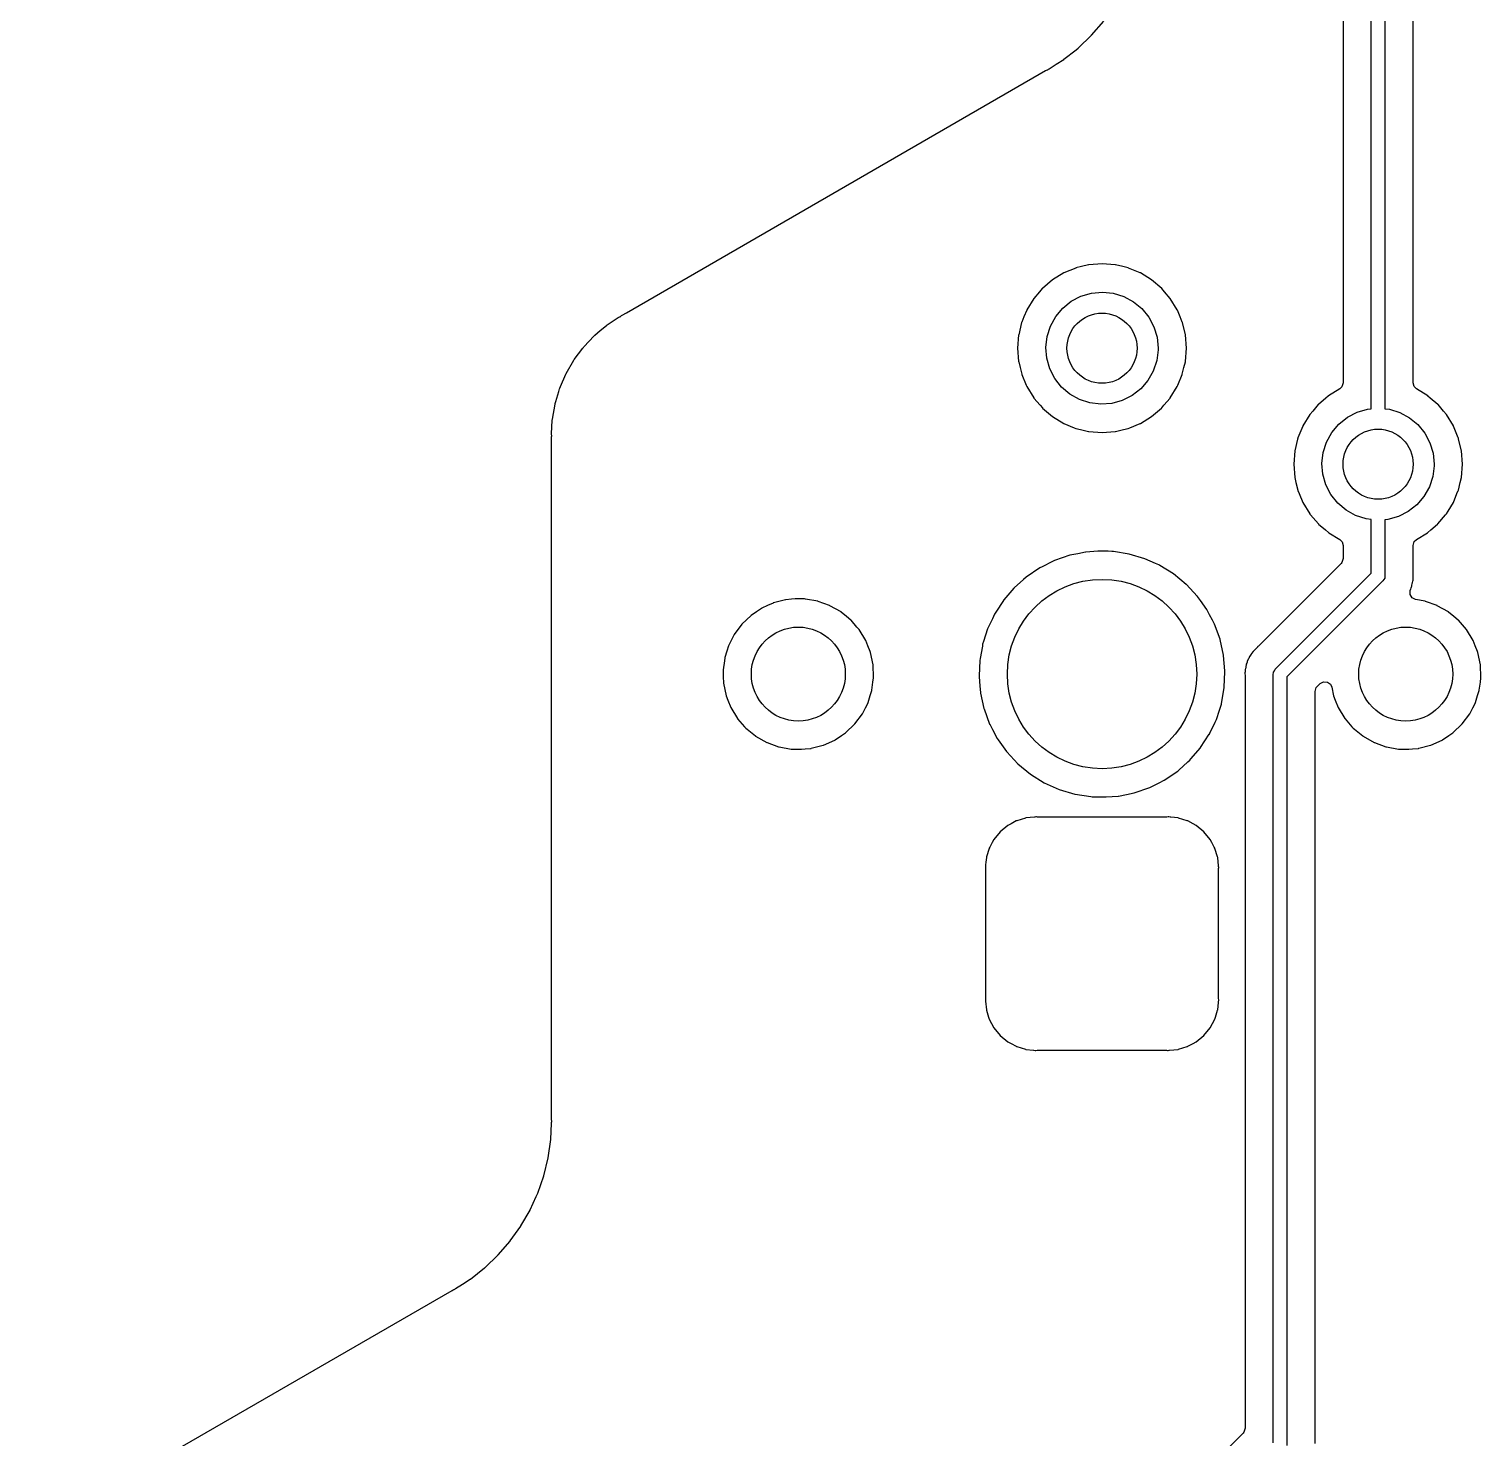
# Model space of a CAD drawing. Extents: x 189 to 319, y -167 to -61.
# Drawn here: x 190.07 to 216.36, y -140.83 to -115.32 of the extents above; entities that cross this region are included whole.
import ezdxf

# ---------------------------------------------------------------- set-up
doc = ezdxf.new("R2010")
doc.units = 0
doc.layers.add('BLACK', color=7, linetype='CONTINUOUS')

msp = doc.modelspace()

# ---------------------------------------------------------------- linework, layer by layer
at = {"layer": 'BLACK', "linetype": 'CONTINUOUS'}
for p, q in [((213.867, -113.831), (213.867, -121.73)), ((214.375, -122.196), (214.375, -113.795)), ((214.625, -113.847), (214.625, -122.196)), ((215.133, -121.73), (215.133, -114.11)), ((209.07, -115.665), (209.312, -115.434)), ((209.312, -115.434), (209.531, -115.181)), ((208.81, -115.869), (209.032, -115.695)), ((209.032, -115.695), (209.07, -115.665)), ((208.542, -116.042), (208.669, -115.96)), ((208.669, -115.96), (208.807, -115.871)), ((208.807, -115.871), (208.81, -115.869)), ((208.81, -115.869), (208.81, -115.869)), ((200.889, -120.457), (208.478, -116.075)), ((208.478, -116.075), (208.497, -116.066)), ((208.497, -116.066), (208.511, -116.061)), ((208.511, -116.061), (208.516, -116.059)), ((208.511, -116.061), (208.511, -116.061)), ((208.516, -116.059), (208.527, -116.053)), ((208.527, -116.053), (208.532, -116.049)), ((208.532, -116.049), (208.542, -116.042)), ((209.027, -119.646), (209.023, -119.648)), ((209.126, -119.622), (209.027, -119.646)), ((209.256, -119.591), (209.126, -119.622)), ((209.261, -119.59), (209.256, -119.591)), ((209.256, -119.591), (209.256, -119.591)), ((209.5, -119.571), (209.261, -119.59)), ((209.739, -119.59), (209.5, -119.571)), ((209.744, -119.591), (209.739, -119.59)), ((209.874, -119.622), (209.744, -119.591)), ((209.744, -119.591), (209.744, -119.591)), ((209.973, -119.646), (209.874, -119.622)), ((209.977, -119.648), (209.973, -119.646)), ((208.601, -119.863), (208.419, -120.019)), ((208.806, -119.737), (208.601, -119.863)), ((208.81, -119.736), (208.806, -119.737)), ((209.023, -119.648), (208.81, -119.736)), ((208.81, -119.736), (208.81, -119.736)), ((209.023, -119.648), (209.023, -119.648)), ((210.19, -119.736), (209.977, -119.648)), ((209.977, -119.648), (209.977, -119.648)), ((210.194, -119.737), (210.19, -119.736)), ((210.19, -119.736), (210.19, -119.736)), ((210.399, -119.863), (210.194, -119.737)), ((210.581, -120.019), (210.399, -119.863)), ((208.366, -120.08), (208.263, -120.201)), ((208.415, -120.022), (208.366, -120.08)), ((208.419, -120.019), (208.415, -120.022)), ((208.944, -120.25), (209.119, -120.158)), ((209.119, -120.158), (209.31, -120.102)), ((209.31, -120.102), (209.507, -120.084)), ((209.507, -120.084), (209.704, -120.105)), ((209.704, -120.105), (209.894, -120.163)), ((209.894, -120.163), (210.068, -120.258)), ((210.585, -120.022), (210.581, -120.019)), ((210.634, -120.08), (210.585, -120.022)), ((210.737, -120.201), (210.634, -120.08)), ((208.136, -120.41), (208.085, -120.531)), ((208.137, -120.406), (208.136, -120.41)), ((208.136, -120.41), (208.136, -120.41)), ((208.263, -120.201), (208.137, -120.406)), ((208.662, -120.526), (208.789, -120.374)), ((208.789, -120.374), (208.944, -120.25)), ((210.068, -120.258), (210.221, -120.384)), ((210.221, -120.384), (210.346, -120.538)), ((210.863, -120.406), (210.737, -120.201)), ((210.864, -120.41), (210.863, -120.406)), ((210.915, -120.531), (210.864, -120.41)), ((210.864, -120.41), (210.864, -120.41)), ((200.413, -120.782), (200.526, -120.687)), ((200.526, -120.687), (200.538, -120.678)), ((200.538, -120.678), (200.739, -120.546)), ((200.739, -120.546), (200.762, -120.534)), ((200.762, -120.534), (200.771, -120.531)), ((200.771, -120.531), (200.778, -120.525)), ((200.778, -120.525), (200.796, -120.511)), ((200.778, -120.525), (200.778, -120.525)), ((200.796, -120.511), (200.81, -120.502)), ((200.81, -120.502), (200.889, -120.457)), ((208.044, -120.632), (207.991, -120.856)), ((208.046, -120.627), (208.044, -120.632)), ((208.085, -120.531), (208.046, -120.627)), ((208.566, -120.7), (208.662, -120.526)), ((210.346, -120.538), (210.439, -120.713)), ((210.954, -120.627), (210.915, -120.531)), ((210.956, -120.632), (210.954, -120.627)), ((211.009, -120.856), (210.956, -120.632)), ((200.116, -121.074), (200.305, -120.874)), ((200.305, -120.874), (200.315, -120.864)), ((200.315, -120.864), (200.413, -120.782)), ((207.99, -120.861), (207.971, -121.1)), ((207.991, -120.856), (207.99, -120.861)), ((207.991, -120.856), (207.991, -120.856)), ((208.484, -121.086), (208.506, -120.889)), ((208.506, -120.889), (208.566, -120.7)), ((210.439, -120.713), (210.497, -120.903)), ((210.497, -120.903), (210.516, -121.1)), ((211.01, -120.861), (211.009, -120.856)), ((211.009, -120.856), (211.009, -120.856)), ((211.029, -121.1), (211.01, -120.861)), ((199.942, -121.306), (200.096, -121.1)), ((200.096, -121.1), (200.107, -121.085)), ((200.107, -121.085), (200.116, -121.074)), ((207.971, -121.1), (207.99, -121.339)), ((208.501, -121.283), (208.484, -121.086)), ((210.516, -121.128), (210.491, -121.325)), ((210.516, -121.1), (210.516, -121.128)), ((211.01, -121.339), (211.029, -121.1)), ((199.797, -121.557), (199.934, -121.318)), ((199.934, -121.318), (199.942, -121.306)), ((207.99, -121.339), (207.991, -121.344)), ((207.991, -121.344), (207.991, -121.344)), ((207.991, -121.344), (208.016, -121.451)), ((208.016, -121.451), (208.046, -121.573)), ((208.555, -121.474), (208.501, -121.283)), ((208.646, -121.65), (208.555, -121.474)), ((210.491, -121.325), (210.428, -121.513)), ((210.954, -121.573), (210.984, -121.451)), ((210.984, -121.451), (211.009, -121.344)), ((211.009, -121.344), (211.01, -121.339)), ((211.009, -121.344), (211.009, -121.344)), ((199.695, -121.791), (199.79, -121.57)), ((199.79, -121.57), (199.797, -121.557)), ((208.046, -121.573), (208.048, -121.577)), ((208.048, -121.577), (208.048, -121.577)), ((208.048, -121.577), (208.128, -121.771)), ((208.769, -121.806), (208.646, -121.65)), ((210.33, -121.686), (210.201, -121.836)), ((210.428, -121.513), (210.33, -121.686)), ((210.872, -121.771), (210.952, -121.577)), ((210.952, -121.577), (210.954, -121.573)), ((210.952, -121.577), (210.952, -121.577)), ((213.867, -121.73), (213.846, -121.798)), ((215.151, -121.793), (215.133, -121.73)), ((199.608, -122.065), (199.661, -121.887)), ((199.661, -121.887), (199.676, -121.836)), ((199.676, -121.836), (199.681, -121.822)), ((199.681, -121.822), (199.695, -121.791)), ((208.128, -121.771), (208.137, -121.794)), ((208.137, -121.794), (208.263, -121.999)), ((208.263, -121.999), (208.266, -122.003)), ((208.266, -122.003), (208.266, -122.003)), ((208.266, -122.003), (208.379, -122.134)), ((208.92, -121.934), (208.769, -121.806)), ((209.093, -122.031), (208.92, -121.934)), ((210.044, -121.958), (209.867, -122.047)), ((210.201, -121.836), (210.044, -121.958)), ((210.621, -122.134), (210.734, -122.003)), ((210.734, -122.003), (210.737, -121.999)), ((210.734, -122.003), (210.734, -122.003)), ((210.737, -121.999), (210.863, -121.794)), ((210.863, -121.794), (210.872, -121.771)), ((213.555, -122.003), (213.419, -122.119)), ((213.597, -121.966), (213.555, -122.003)), ((213.601, -121.963), (213.597, -121.966)), ((213.597, -121.966), (213.597, -121.966)), ((213.806, -121.837), (213.601, -121.963)), ((213.846, -121.798), (213.805, -121.836)), ((213.805, -121.836), (213.806, -121.837)), ((215.195, -121.836), (215.151, -121.793)), ((215.194, -121.837), (215.195, -121.836)), ((215.399, -121.963), (215.194, -121.837)), ((215.403, -121.966), (215.399, -121.963)), ((215.445, -122.003), (215.403, -121.966)), ((215.403, -121.966), (215.403, -121.966)), ((215.581, -122.119), (215.445, -122.003)), ((199.546, -122.385), (199.594, -122.114)), ((199.594, -122.114), (199.597, -122.1)), ((199.597, -122.1), (199.608, -122.065)), ((208.379, -122.134), (208.419, -122.181)), ((208.419, -122.181), (208.422, -122.185)), ((208.422, -122.185), (208.566, -122.307)), ((209.282, -122.092), (209.093, -122.031)), ((209.479, -122.116), (209.282, -122.092)), ((209.676, -122.101), (209.479, -122.116)), ((209.867, -122.047), (209.676, -122.101)), ((210.434, -122.307), (210.578, -122.185)), ((210.578, -122.185), (210.581, -122.181)), ((210.581, -122.181), (210.621, -122.134)), ((213.315, -122.24), (213.263, -122.301)), ((213.415, -122.122), (213.315, -122.24)), ((213.419, -122.119), (213.415, -122.122)), ((213.944, -122.35), (214.119, -122.258)), ((214.119, -122.258), (214.31, -122.202)), ((214.31, -122.202), (214.375, -122.196)), ((214.625, -122.196), (214.704, -122.205)), ((214.704, -122.205), (214.894, -122.263)), ((214.894, -122.263), (215.068, -122.358)), ((215.585, -122.122), (215.581, -122.119)), ((215.685, -122.24), (215.585, -122.122)), ((215.737, -122.301), (215.685, -122.24)), ((199.53, -122.643), (199.544, -122.407)), ((199.544, -122.399), (199.546, -122.385)), ((199.544, -122.407), (199.544, -122.399)), ((208.566, -122.307), (208.601, -122.337)), ((208.601, -122.337), (208.806, -122.463)), ((208.806, -122.463), (208.81, -122.464)), ((208.81, -122.464), (208.81, -122.464)), ((208.81, -122.464), (208.995, -122.541)), ((210.005, -122.541), (210.19, -122.464)), ((210.19, -122.464), (210.194, -122.463)), ((210.19, -122.464), (210.19, -122.464)), ((210.194, -122.463), (210.399, -122.337)), ((210.399, -122.337), (210.434, -122.307)), ((213.136, -122.51), (213.048, -122.723)), ((213.137, -122.506), (213.136, -122.51)), ((213.136, -122.51), (213.136, -122.51)), ((213.263, -122.301), (213.137, -122.506)), ((213.662, -122.626), (213.789, -122.474)), ((213.789, -122.474), (213.944, -122.35)), ((215.068, -122.358), (215.221, -122.484)), ((215.221, -122.484), (215.346, -122.638)), ((215.863, -122.506), (215.737, -122.301)), ((215.864, -122.51), (215.863, -122.506)), ((215.952, -122.723), (215.864, -122.51)), ((215.864, -122.51), (215.864, -122.51)), ((199.528, -122.734), (199.53, -122.714)), ((199.528, -135.049), (199.528, -122.734)), ((199.531, -122.668), (199.53, -122.643)), ((199.53, -122.714), (199.532, -122.699)), ((199.533, -122.681), (199.531, -122.668)), ((199.532, -122.699), (199.533, -122.694)), ((199.533, -122.694), (199.533, -122.681)), ((208.995, -122.541), (209.027, -122.554)), ((209.027, -122.554), (209.109, -122.574)), ((209.109, -122.574), (209.256, -122.609)), ((209.256, -122.609), (209.256, -122.609)), ((209.256, -122.609), (209.261, -122.61)), ((209.261, -122.61), (209.5, -122.629)), ((209.5, -122.629), (209.739, -122.61)), ((209.739, -122.61), (209.744, -122.609)), ((209.744, -122.609), (209.891, -122.574)), ((209.744, -122.609), (209.744, -122.609)), ((209.891, -122.574), (209.973, -122.554)), ((209.973, -122.554), (210.005, -122.541)), ((213.041, -122.745), (212.991, -122.956)), ((213.046, -122.727), (213.041, -122.745)), ((213.048, -122.723), (213.046, -122.727)), ((213.506, -122.989), (213.566, -122.8)), ((213.566, -122.8), (213.662, -122.626)), ((215.346, -122.638), (215.439, -122.813)), ((215.954, -122.727), (215.952, -122.723)), ((215.959, -122.745), (215.954, -122.727)), ((216.009, -122.956), (215.959, -122.745)), ((212.99, -122.961), (212.971, -123.2)), ((212.991, -122.956), (212.99, -122.961)), ((212.991, -122.956), (212.991, -122.956)), ((213.484, -123.186), (213.506, -122.989)), ((215.439, -122.813), (215.497, -123.003)), ((215.497, -123.003), (215.516, -123.2)), ((216.01, -122.961), (216.009, -122.956)), ((216.009, -122.956), (216.009, -122.956)), ((216.029, -123.2), (216.01, -122.961)), ((212.971, -123.2), (212.99, -123.439)), ((213.501, -123.383), (213.484, -123.186)), ((215.516, -123.228), (215.491, -123.425)), ((215.516, -123.2), (215.516, -123.228)), ((216.01, -123.439), (216.029, -123.2)), ((212.99, -123.439), (212.991, -123.444)), ((212.991, -123.444), (212.991, -123.444)), ((212.991, -123.444), (213.012, -123.533)), ((213.012, -123.533), (213.046, -123.673)), ((213.555, -123.574), (213.501, -123.383)), ((213.646, -123.75), (213.555, -123.574)), ((215.491, -123.425), (215.428, -123.613)), ((215.954, -123.673), (215.988, -123.533)), ((215.988, -123.533), (216.009, -123.444)), ((216.009, -123.444), (216.01, -123.439)), ((216.009, -123.444), (216.009, -123.444)), ((213.046, -123.673), (213.048, -123.677)), ((213.048, -123.677), (213.048, -123.677)), ((213.048, -123.677), (213.071, -123.733)), ((213.071, -123.733), (213.137, -123.894)), ((213.769, -123.906), (213.646, -123.75)), ((215.33, -123.786), (215.201, -123.936)), ((215.428, -123.613), (215.33, -123.786)), ((215.863, -123.894), (215.929, -123.733)), ((215.929, -123.733), (215.952, -123.677)), ((215.952, -123.677), (215.954, -123.673)), ((215.952, -123.677), (215.952, -123.677)), ((213.137, -123.894), (213.263, -124.099)), ((213.263, -124.099), (213.266, -124.103)), ((213.266, -124.103), (213.266, -124.103)), ((213.266, -124.103), (213.277, -124.115)), ((213.277, -124.115), (213.419, -124.281)), ((213.92, -124.034), (213.769, -123.906)), ((214.093, -124.131), (213.92, -124.034)), ((215.044, -124.058), (214.867, -124.147)), ((215.201, -123.936), (215.044, -124.058)), ((215.581, -124.281), (215.723, -124.115)), ((215.723, -124.115), (215.734, -124.103)), ((215.734, -124.103), (215.737, -124.099)), ((215.734, -124.103), (215.734, -124.103)), ((215.737, -124.099), (215.767, -124.05)), ((215.767, -124.05), (215.863, -123.894)), ((213.419, -124.281), (213.422, -124.285)), ((213.422, -124.285), (213.546, -124.39)), ((214.282, -124.192), (214.093, -124.131)), ((214.375, -124.203), (214.282, -124.192)), ((214.375, -125.173), (214.375, -124.203)), ((214.676, -124.201), (214.625, -124.205)), ((214.625, -124.205), (214.625, -125.225)), ((214.867, -124.147), (214.676, -124.201)), ((215.454, -124.39), (215.578, -124.285)), ((215.578, -124.285), (215.581, -124.281)), ((213.546, -124.39), (213.601, -124.437)), ((213.601, -124.437), (213.605, -124.44)), ((213.605, -124.44), (213.806, -124.563)), ((213.806, -124.563), (213.805, -124.564)), ((213.805, -124.564), (213.849, -124.607)), ((213.849, -124.607), (213.867, -124.67)), ((215.133, -124.67), (215.154, -124.602)), ((215.154, -124.602), (215.195, -124.564)), ((215.194, -124.563), (215.395, -124.44)), ((215.195, -124.564), (215.194, -124.563)), ((215.395, -124.44), (215.399, -124.437)), ((215.399, -124.437), (215.454, -124.39)), ((208.916, -124.85), (208.637, -124.946)), ((209.059, -124.821), (208.916, -124.85)), ((209.201, -124.792), (209.059, -124.821)), ((209.205, -124.792), (209.201, -124.792)), ((209.201, -124.792), (209.201, -124.792)), ((209.425, -124.777), (209.205, -124.792)), ((209.61, -124.777), (209.425, -124.777)), ((209.611, -124.777), (209.61, -124.777)), ((209.677, -124.78), (209.611, -124.777)), ((209.611, -124.777), (209.611, -124.777)), ((209.702, -124.781), (209.677, -124.78)), ((209.705, -124.782), (209.702, -124.781)), ((209.989, -124.827), (209.705, -124.782)), ((209.705, -124.782), (209.705, -124.782)), ((209.994, -124.827), (209.989, -124.827)), ((209.989, -124.827), (209.989, -124.827)), ((210.277, -124.912), (209.994, -124.827)), ((213.867, -124.67), (213.867, -124.91)), ((215.133, -125.189), (215.133, -124.67)), ((208.373, -125.078), (208.128, -125.244)), ((208.415, -125.057), (208.373, -125.078)), ((208.604, -124.963), (208.415, -125.057)), ((208.637, -124.946), (208.604, -124.963)), ((210.469, -124.998), (210.277, -124.912)), ((210.527, -125.024), (210.469, -124.998)), ((210.546, -125.033), (210.527, -125.024)), ((210.797, -125.188), (210.546, -125.033)), ((213.83, -125), (213.069, -125.76)), ((213.846, -124.979), (213.83, -125)), ((213.867, -124.91), (213.846, -124.979)), ((208.078, -125.29), (207.908, -125.441)), ((208.125, -125.247), (208.078, -125.29)), ((208.128, -125.244), (208.125, -125.247)), ((208.125, -125.247), (208.125, -125.247)), ((211.025, -125.376), (210.797, -125.188)), ((211.028, -125.379), (211.025, -125.376)), ((211.224, -125.589), (211.028, -125.379)), ((212.637, -126.912), (214.375, -125.173)), ((214.588, -125.313), (212.85, -127.052)), ((214.603, -125.286), (214.588, -125.313)), ((214.62, -125.261), (214.603, -125.286)), ((214.621, -125.254), (214.62, -125.261)), ((214.622, -125.252), (214.621, -125.254)), ((214.625, -125.225), (214.622, -125.247)), ((214.622, -125.247), (214.622, -125.252)), ((215.099, -125.44), (215.105, -125.422)), ((215.105, -125.422), (215.11, -125.41)), ((215.11, -125.41), (215.113, -125.403)), ((215.11, -125.41), (215.11, -125.41)), ((215.113, -125.403), (215.114, -125.395)), ((215.114, -125.395), (215.12, -125.359)), ((215.114, -125.395), (215.114, -125.395)), ((215.12, -125.359), (215.123, -125.348)), ((215.123, -125.348), (215.132, -125.313)), ((215.132, -125.313), (215.133, -125.305)), ((215.132, -125.313), (215.132, -125.313)), ((215.134, -125.201), (215.133, -125.189)), ((215.133, -125.285), (215.135, -125.265)), ((215.133, -125.305), (215.133, -125.285)), ((215.138, -125.245), (215.134, -125.201)), ((215.135, -125.265), (215.137, -125.253)), ((215.137, -125.253), (215.138, -125.245)), ((203.765, -125.657), (203.552, -125.712)), ((203.77, -125.655), (203.765, -125.657)), ((203.765, -125.657), (203.765, -125.657)), ((203.775, -125.655), (203.77, -125.655)), ((203.875, -125.646), (203.775, -125.655)), ((203.775, -125.655), (203.775, -125.655)), ((203.942, -125.641), (203.875, -125.646)), ((204.104, -125.641), (203.942, -125.641)), ((204.106, -125.641), (204.104, -125.641)), ((204.111, -125.641), (204.106, -125.641)), ((204.106, -125.641), (204.106, -125.641)), ((204.128, -125.642), (204.111, -125.641)), ((204.132, -125.642), (204.128, -125.642)), ((204.35, -125.682), (204.132, -125.642)), ((204.132, -125.642), (204.132, -125.642)), ((204.355, -125.683), (204.35, -125.682)), ((204.35, -125.682), (204.35, -125.682)), ((204.36, -125.685), (204.355, -125.683)), ((204.567, -125.76), (204.36, -125.685)), ((204.36, -125.685), (204.36, -125.685)), ((207.714, -125.669), (207.577, -125.879)), ((207.716, -125.665), (207.714, -125.669)), ((207.714, -125.669), (207.714, -125.669)), ((207.724, -125.657), (207.716, -125.665)), ((207.905, -125.444), (207.724, -125.657)), ((207.908, -125.441), (207.905, -125.444)), ((207.905, -125.444), (207.905, -125.444)), ((211.227, -125.592), (211.224, -125.589)), ((211.224, -125.589), (211.224, -125.589)), ((211.229, -125.595), (211.227, -125.592)), ((211.281, -125.669), (211.229, -125.595)), ((211.229, -125.595), (211.229, -125.595)), ((211.398, -125.833), (211.281, -125.669)), ((215.079, -125.558), (215.081, -125.487)), ((215.115, -125.619), (215.079, -125.558)), ((215.081, -125.487), (215.089, -125.47)), ((215.089, -125.47), (215.09, -125.467)), ((215.09, -125.467), (215.094, -125.46)), ((215.094, -125.46), (215.099, -125.44)), ((215.178, -125.651), (215.115, -125.619)), ((215.35, -125.682), (215.178, -125.651)), ((215.355, -125.683), (215.35, -125.682)), ((215.35, -125.682), (215.35, -125.682)), ((215.36, -125.685), (215.355, -125.683)), ((215.567, -125.76), (215.36, -125.685)), ((215.36, -125.685), (215.36, -125.685)), ((203.145, -125.937), (202.978, -126.096)), ((203.24, -125.873), (203.145, -125.937)), ((203.332, -125.811), (203.24, -125.873)), ((203.336, -125.808), (203.332, -125.811)), ((203.332, -125.811), (203.332, -125.811)), ((203.444, -125.76), (203.336, -125.808)), ((203.542, -125.715), (203.444, -125.76)), ((203.547, -125.713), (203.542, -125.715)), ((203.542, -125.715), (203.542, -125.715)), ((203.552, -125.712), (203.547, -125.713)), ((203.552, -125.712), (203.552, -125.712)), ((204.572, -125.762), (204.567, -125.76)), ((204.567, -125.76), (204.567, -125.76)), ((204.773, -125.876), (204.572, -125.762)), ((204.777, -125.879), (204.773, -125.876)), ((204.87, -125.956), (204.777, -125.879)), ((204.777, -125.879), (204.777, -125.879)), ((204.951, -126.022), (204.87, -125.956)), ((207.553, -125.917), (207.514, -125.999)), ((207.555, -125.913), (207.553, -125.917)), ((207.553, -125.917), (207.553, -125.917)), ((207.577, -125.879), (207.555, -125.913)), ((211.446, -125.925), (211.398, -125.833)), ((211.5, -126.026), (211.446, -125.925)), ((213.069, -125.76), (212.333, -126.496)), ((215.572, -125.762), (215.567, -125.76)), ((215.567, -125.76), (215.567, -125.76)), ((215.773, -125.876), (215.572, -125.762)), ((215.777, -125.879), (215.773, -125.876)), ((215.87, -125.956), (215.777, -125.879)), ((215.777, -125.879), (215.777, -125.879)), ((215.951, -126.022), (215.87, -125.956)), ((202.978, -126.096), (202.84, -126.281)), ((204.955, -126.026), (204.951, -126.022)), ((205.062, -126.15), (204.955, -126.026)), ((204.955, -126.026), (204.955, -126.026)), ((205.102, -126.196), (205.062, -126.15)), ((205.222, -126.393), (205.102, -126.196)), ((207.427, -126.184), (207.354, -126.413)), ((207.428, -126.18), (207.427, -126.184)), ((207.427, -126.184), (207.427, -126.184)), ((207.514, -125.999), (207.428, -126.18)), ((211.535, -126.094), (211.5, -126.026)), ((211.637, -126.371), (211.535, -126.094)), ((215.955, -126.026), (215.951, -126.022)), ((216.062, -126.15), (215.955, -126.026)), ((215.955, -126.026), (215.955, -126.026)), ((216.102, -126.196), (216.062, -126.15)), ((216.222, -126.393), (216.102, -126.196)), ((202.783, -126.393), (202.736, -126.487)), ((202.838, -126.286), (202.783, -126.393)), ((202.84, -126.281), (202.838, -126.286)), ((205.259, -126.487), (205.222, -126.393)), ((207.338, -126.461), (207.333, -126.492)), ((207.354, -126.413), (207.338, -126.461)), ((211.638, -126.375), (211.637, -126.371)), ((211.701, -126.655), (211.638, -126.375)), ((211.638, -126.375), (211.638, -126.375)), ((216.259, -126.487), (216.222, -126.393)), ((202.668, -126.707), (202.661, -126.758)), ((202.669, -126.702), (202.668, -126.707)), ((202.705, -126.587), (202.669, -126.702)), ((202.669, -126.702), (202.669, -126.702)), ((202.736, -126.487), (202.705, -126.587)), ((205.301, -126.593), (205.259, -126.487)), ((205.307, -126.608), (205.301, -126.593)), ((205.354, -126.834), (205.307, -126.608)), ((207.291, -126.721), (207.286, -126.752)), ((207.333, -126.492), (207.291, -126.721)), ((211.702, -126.659), (211.701, -126.655)), ((211.702, -126.663), (211.702, -126.659)), ((211.726, -126.94), (211.702, -126.663)), ((212.153, -126.726), (212.131, -126.765)), ((212.158, -126.716), (212.153, -126.726)), ((212.172, -126.682), (212.158, -126.716)), ((212.175, -126.675), (212.172, -126.682)), ((212.172, -126.682), (212.172, -126.682)), ((212.188, -126.659), (212.175, -126.675)), ((212.199, -126.642), (212.188, -126.659)), ((212.205, -126.632), (212.199, -126.642)), ((212.208, -126.625), (212.205, -126.632)), ((212.205, -126.632), (212.205, -126.632)), ((212.239, -126.592), (212.208, -126.625)), ((212.246, -126.583), (212.239, -126.592)), ((212.249, -126.58), (212.246, -126.583)), ((212.269, -126.56), (212.249, -126.58)), ((212.271, -126.558), (212.269, -126.56)), ((212.313, -126.514), (212.271, -126.558)), ((212.318, -126.508), (212.313, -126.514)), ((212.324, -126.504), (212.318, -126.508)), ((212.333, -126.496), (212.324, -126.504)), ((216.301, -126.593), (216.259, -126.487)), ((216.307, -126.608), (216.301, -126.593)), ((216.354, -126.834), (216.307, -126.608)), ((202.638, -126.926), (202.637, -126.936)), ((202.637, -126.936), (202.637, -126.941)), ((202.637, -126.941), (202.637, -126.941)), ((202.637, -126.941), (202.641, -127.047)), ((202.661, -126.758), (202.638, -126.926)), ((205.355, -126.849), (205.354, -126.834)), ((205.362, -127.042), (205.355, -126.849)), ((207.286, -126.756), (207.273, -127.03)), ((207.286, -126.752), (207.286, -126.756)), ((207.286, -126.756), (207.286, -126.756)), ((211.714, -127.24), (211.727, -126.958)), ((211.727, -126.953), (211.726, -126.94)), ((211.727, -126.958), (211.727, -126.953)), ((211.727, -126.958), (211.727, -126.958)), ((212.09, -126.96), (212.087, -126.98)), ((212.087, -126.98), (212.088, -126.988)), ((212.088, -126.988), (212.091, -127.024)), ((212.091, -126.94), (212.09, -126.96)), ((212.096, -126.904), (212.091, -126.92)), ((212.091, -126.92), (212.091, -126.94)), ((212.102, -126.877), (212.096, -126.904)), ((212.105, -126.866), (212.102, -126.877)), ((212.111, -126.83), (212.105, -126.866)), ((212.112, -126.822), (212.111, -126.83)), ((212.111, -126.83), (212.111, -126.83)), ((212.12, -126.803), (212.112, -126.822)), ((212.126, -126.785), (212.12, -126.803)), ((212.129, -126.773), (212.126, -126.785)), ((212.131, -126.765), (212.129, -126.773)), ((212.129, -126.773), (212.129, -126.773)), ((212.6, -127), (212.603, -126.978)), ((212.6, -140.918), (212.6, -127)), ((212.603, -126.973), (212.604, -126.971)), ((212.603, -126.978), (212.603, -126.973)), ((212.604, -126.971), (212.605, -126.964)), ((212.605, -126.964), (212.622, -126.939)), ((212.622, -126.939), (212.637, -126.912)), ((216.355, -126.849), (216.354, -126.834)), ((216.362, -127.042), (216.355, -126.849)), ((202.641, -127.047), (202.646, -127.166)), ((202.646, -127.166), (202.693, -127.392)), ((205.332, -127.293), (205.352, -127.144)), ((205.352, -127.144), (205.362, -127.07)), ((205.362, -127.047), (205.362, -127.042)), ((205.363, -127.064), (205.362, -127.047)), ((205.362, -127.07), (205.363, -127.064)), ((205.362, -127.07), (205.362, -127.07)), ((207.273, -127.03), (207.273, -127.047)), ((207.273, -127.047), (207.273, -127.051)), ((207.273, -127.051), (207.287, -127.211)), ((207.273, -127.051), (207.273, -127.051)), ((207.287, -127.211), (207.298, -127.341)), ((211.689, -127.387), (211.713, -127.252)), ((211.713, -127.252), (211.714, -127.248)), ((211.713, -127.252), (211.713, -127.252)), ((211.714, -127.248), (211.714, -127.24)), ((212.091, -127.024), (212.091, -127.036)), ((212.091, -127.036), (212.091, -140.655)), ((212.85, -127.052), (212.85, -140.97)), ((213.358, -127.315), (213.379, -127.246)), ((213.379, -127.246), (213.395, -127.225)), ((213.395, -127.225), (213.448, -127.173)), ((213.448, -127.173), (213.51, -127.139)), ((213.51, -127.139), (213.581, -127.144)), ((213.581, -127.144), (213.638, -127.186)), ((213.638, -127.186), (213.66, -127.236)), ((213.66, -127.236), (213.693, -127.392)), ((216.332, -127.293), (216.352, -127.144)), ((216.352, -127.144), (216.362, -127.07)), ((216.363, -127.064), (216.362, -127.042)), ((216.362, -127.07), (216.363, -127.064)), ((216.362, -127.07), (216.362, -127.07)), ((202.693, -127.392), (202.695, -127.397)), ((202.695, -127.397), (202.695, -127.397)), ((202.695, -127.397), (202.725, -127.473)), ((202.725, -127.473), (202.778, -127.607)), ((205.214, -127.611), (205.262, -127.518)), ((205.262, -127.518), (205.264, -127.513)), ((205.262, -127.518), (205.262, -127.518)), ((205.264, -127.513), (205.303, -127.387)), ((205.303, -127.387), (205.331, -127.298)), ((205.331, -127.298), (205.332, -127.293)), ((205.331, -127.298), (205.331, -127.298)), ((207.298, -127.341), (207.299, -127.345)), ((207.299, -127.345), (207.299, -127.345)), ((207.299, -127.345), (207.361, -127.622)), ((211.662, -127.539), (211.689, -127.387)), ((213.358, -140.934), (213.358, -127.315)), ((213.693, -127.392), (213.695, -127.397)), ((213.695, -127.397), (213.695, -127.397)), ((213.695, -127.397), (213.725, -127.473)), ((213.725, -127.473), (213.778, -127.607)), ((216.214, -127.611), (216.262, -127.518)), ((216.262, -127.518), (216.264, -127.513)), ((216.262, -127.518), (216.262, -127.518)), ((216.264, -127.513), (216.303, -127.387)), ((216.303, -127.387), (216.331, -127.298)), ((216.331, -127.298), (216.332, -127.293)), ((216.331, -127.298), (216.331, -127.298)), ((202.778, -127.607), (202.898, -127.804)), ((205.022, -127.904), (205.16, -127.719)), ((205.16, -127.719), (205.214, -127.611)), ((207.361, -127.622), (207.363, -127.629)), ((207.363, -127.629), (207.465, -127.906)), ((211.572, -127.82), (211.626, -127.651)), ((211.626, -127.651), (211.661, -127.543)), ((211.661, -127.543), (211.662, -127.539)), ((211.661, -127.543), (211.661, -127.543)), ((213.778, -127.607), (213.898, -127.804)), ((216.022, -127.904), (216.16, -127.719)), ((216.16, -127.719), (216.214, -127.611)), ((202.898, -127.804), (202.901, -127.808)), ((202.901, -127.808), (203.027, -127.953)), ((203.027, -127.953), (203.049, -127.978)), ((203.049, -127.978), (203.075, -128)), ((203.075, -128), (203.223, -128.121)), ((204.855, -128.063), (205.022, -127.904)), ((207.465, -127.906), (207.467, -127.91)), ((207.467, -127.91), (207.467, -127.91)), ((207.467, -127.91), (207.515, -128.002)), ((207.515, -128.002), (207.602, -128.167)), ((211.451, -128.073), (211.548, -127.869)), ((211.548, -127.869), (211.572, -127.82)), ((213.898, -127.804), (213.901, -127.808)), ((213.901, -127.808), (214.027, -127.953)), ((214.027, -127.953), (214.049, -127.978)), ((214.049, -127.978), (214.075, -128)), ((214.075, -128), (214.223, -128.121)), ((215.855, -128.063), (216.022, -127.904)), ((203.223, -128.121), (203.223, -128.121)), ((203.223, -128.121), (203.227, -128.124)), ((203.227, -128.124), (203.428, -128.238)), ((203.428, -128.238), (203.433, -128.24)), ((203.433, -128.24), (203.433, -128.24)), ((203.433, -128.24), (203.64, -128.315)), ((203.64, -128.315), (203.64, -128.315)), ((203.64, -128.315), (203.645, -128.317)), ((203.645, -128.317), (203.65, -128.318)), ((203.65, -128.318), (203.65, -128.318)), ((203.65, -128.318), (203.868, -128.358)), ((204.235, -128.343), (204.448, -128.288)), ((204.448, -128.288), (204.453, -128.287)), ((204.448, -128.288), (204.448, -128.288)), ((204.453, -128.287), (204.458, -128.285)), ((204.458, -128.285), (204.659, -128.194)), ((204.458, -128.285), (204.458, -128.285)), ((204.659, -128.194), (204.664, -128.192)), ((204.664, -128.192), (204.668, -128.189)), ((204.668, -128.189), (204.78, -128.114)), ((204.668, -128.189), (204.668, -128.189)), ((204.78, -128.114), (204.855, -128.063)), ((207.602, -128.167), (207.62, -128.192)), ((207.62, -128.192), (207.771, -128.405)), ((211.286, -128.331), (211.443, -128.09)), ((211.443, -128.09), (211.445, -128.087)), ((211.443, -128.09), (211.443, -128.09)), ((211.445, -128.087), (211.451, -128.073)), ((214.223, -128.121), (214.223, -128.121)), ((214.223, -128.121), (214.227, -128.124)), ((214.227, -128.124), (214.428, -128.238)), ((214.428, -128.238), (214.433, -128.24)), ((214.433, -128.24), (214.433, -128.24)), ((214.433, -128.24), (214.64, -128.315)), ((214.64, -128.315), (214.64, -128.315)), ((214.64, -128.315), (214.645, -128.317)), ((214.645, -128.317), (214.65, -128.318)), ((214.65, -128.318), (214.65, -128.318)), ((214.65, -128.318), (214.868, -128.358)), ((215.235, -128.343), (215.448, -128.288)), ((215.448, -128.288), (215.453, -128.287)), ((215.448, -128.288), (215.448, -128.288)), ((215.453, -128.287), (215.458, -128.285)), ((215.458, -128.285), (215.659, -128.194)), ((215.458, -128.285), (215.458, -128.285)), ((215.659, -128.194), (215.664, -128.192)), ((215.664, -128.192), (215.668, -128.189)), ((215.668, -128.189), (215.78, -128.114)), ((215.668, -128.189), (215.668, -128.189)), ((215.78, -128.114), (215.855, -128.063)), ((203.868, -128.358), (203.868, -128.358)), ((203.868, -128.358), (203.872, -128.358)), ((203.872, -128.358), (203.889, -128.359)), ((203.889, -128.359), (203.894, -128.359)), ((203.894, -128.359), (203.894, -128.359)), ((203.894, -128.359), (203.896, -128.359)), ((203.896, -128.359), (204.058, -128.359)), ((204.058, -128.359), (204.125, -128.354)), ((204.125, -128.354), (204.225, -128.345)), ((204.225, -128.345), (204.225, -128.345)), ((204.225, -128.345), (204.23, -128.345)), ((204.23, -128.345), (204.235, -128.343)), ((204.235, -128.343), (204.235, -128.343)), ((207.771, -128.405), (207.771, -128.405)), ((207.771, -128.405), (207.773, -128.408)), ((207.773, -128.408), (207.776, -128.411)), ((207.776, -128.411), (207.776, -128.411)), ((207.776, -128.411), (207.91, -128.555)), ((207.91, -128.555), (207.975, -128.624)), ((211.057, -128.59), (211.092, -128.559)), ((211.092, -128.559), (211.11, -128.537)), ((211.11, -128.537), (211.281, -128.338)), ((211.281, -128.338), (211.284, -128.335)), ((211.281, -128.338), (211.281, -128.338)), ((211.284, -128.335), (211.286, -128.331)), ((211.286, -128.331), (211.286, -128.331)), ((214.868, -128.358), (214.868, -128.358)), ((214.868, -128.358), (214.872, -128.358)), ((214.872, -128.358), (214.889, -128.359)), ((214.889, -128.359), (214.894, -128.359)), ((214.894, -128.359), (214.894, -128.359)), ((214.894, -128.359), (214.896, -128.359)), ((214.896, -128.359), (215.058, -128.359)), ((215.058, -128.359), (215.125, -128.354)), ((215.125, -128.354), (215.225, -128.345)), ((215.225, -128.345), (215.225, -128.345)), ((215.225, -128.345), (215.23, -128.345)), ((215.23, -128.345), (215.235, -128.343)), ((215.235, -128.343), (215.235, -128.343)), ((207.975, -128.624), (208.203, -128.812)), ((208.203, -128.812), (208.454, -128.967)), ((210.627, -128.922), (210.872, -128.756)), ((210.872, -128.756), (210.889, -128.74)), ((210.889, -128.74), (211.057, -128.59)), ((208.454, -128.967), (208.723, -129.088)), ((208.723, -129.088), (209.006, -129.173)), ((210.084, -129.15), (210.363, -129.054)), ((210.363, -129.054), (210.533, -128.969)), ((210.533, -128.969), (210.624, -128.924)), ((210.624, -128.924), (210.627, -128.922)), ((210.624, -128.924), (210.624, -128.924)), ((209.006, -129.173), (209.011, -129.173)), ((209.011, -129.173), (209.011, -129.173)), ((209.011, -129.173), (209.295, -129.218)), ((209.295, -129.218), (209.295, -129.218)), ((209.295, -129.218), (209.298, -129.219)), ((209.298, -129.219), (209.323, -129.22)), ((209.323, -129.22), (209.389, -129.223)), ((209.389, -129.223), (209.389, -129.223)), ((209.389, -129.223), (209.39, -129.223)), ((209.39, -129.223), (209.575, -129.223)), ((209.575, -129.223), (209.795, -129.208)), ((209.795, -129.208), (209.799, -129.208)), ((209.799, -129.208), (209.941, -129.179)), ((209.799, -129.208), (209.799, -129.208)), ((209.941, -129.179), (210.084, -129.15)), ((208.116, -129.607), (207.957, -129.655)), ((208.122, -129.605), (208.116, -129.607)), ((208.116, -129.607), (208.116, -129.607)), ((208.279, -129.59), (208.122, -129.605)), ((208.284, -129.589), (208.279, -129.59)), ((208.3, -129.587), (208.284, -129.589)), ((208.305, -129.587), (208.3, -129.587)), ((208.306, -129.587), (208.305, -129.587)), ((208.305, -129.587), (208.305, -129.587)), ((208.313, -129.587), (208.306, -129.587)), ((208.329, -129.59), (208.313, -129.587)), ((208.332, -129.59), (208.329, -129.59)), ((208.353, -129.592), (208.332, -129.59)), ((210.655, -129.592), (208.353, -129.592)), ((210.672, -129.591), (210.655, -129.592)), ((210.676, -129.59), (210.672, -129.591)), ((210.7, -129.587), (210.676, -129.59)), ((210.705, -129.587), (210.7, -129.587)), ((210.706, -129.587), (210.705, -129.587)), ((210.705, -129.587), (210.705, -129.587)), ((210.713, -129.587), (210.706, -129.587)), ((210.736, -129.591), (210.713, -129.587)), ((210.744, -129.592), (210.736, -129.591)), ((210.878, -129.605), (210.744, -129.592)), ((210.884, -129.607), (210.878, -129.605)), ((211.043, -129.655), (210.884, -129.607)), ((210.884, -129.607), (210.884, -129.607)), ((207.655, -129.855), (207.541, -129.993)), ((207.793, -129.741), (207.655, -129.855)), ((207.852, -129.71), (207.793, -129.741)), ((207.945, -129.66), (207.852, -129.71)), ((207.951, -129.657), (207.945, -129.66)), ((207.945, -129.66), (207.945, -129.66)), ((207.957, -129.655), (207.951, -129.657)), ((207.957, -129.655), (207.957, -129.655)), ((211.049, -129.657), (211.043, -129.655)), ((211.043, -129.655), (211.043, -129.655)), ((211.055, -129.66), (211.049, -129.657)), ((211.148, -129.71), (211.055, -129.66)), ((211.055, -129.66), (211.055, -129.66)), ((211.207, -129.741), (211.148, -129.71)), ((211.345, -129.855), (211.207, -129.741)), ((211.459, -129.993), (211.345, -129.855)), ((207.455, -130.157), (207.408, -130.311)), ((207.457, -130.151), (207.455, -130.157)), ((207.455, -130.157), (207.455, -130.157)), ((207.466, -130.133), (207.457, -130.151)), ((207.51, -130.052), (207.466, -130.133)), ((207.541, -129.993), (207.51, -130.052)), ((211.49, -130.052), (211.459, -129.993)), ((211.534, -130.133), (211.49, -130.052)), ((211.543, -130.151), (211.534, -130.133)), ((211.545, -130.157), (211.543, -130.151)), ((211.592, -130.311), (211.545, -130.157)), ((211.545, -130.157), (211.545, -130.157)), ((207.397, -130.404), (207.392, -130.456)), ((207.405, -130.322), (207.397, -130.404)), ((207.408, -130.311), (207.405, -130.322)), ((211.595, -130.322), (211.592, -130.311)), ((211.61, -130.471), (211.595, -130.322)), ((207.391, -130.464), (207.387, -130.487)), ((207.387, -130.487), (207.387, -130.5)), ((207.387, -130.5), (207.391, -130.527)), ((207.392, -130.456), (207.391, -130.464)), ((207.391, -130.527), (207.391, -130.528)), ((207.391, -130.528), (207.392, -130.545)), ((207.392, -130.545), (207.392, -132.847)), ((211.608, -130.553), (211.61, -130.532)), ((211.608, -132.855), (211.608, -130.553)), ((211.61, -130.479), (211.61, -130.471)), ((211.611, -130.484), (211.61, -130.479)), ((211.61, -130.532), (211.612, -130.517)), ((211.613, -130.5), (211.611, -130.484)), ((211.612, -130.517), (211.613, -130.513)), ((211.613, -130.513), (211.613, -130.5)), ((207.39, -132.868), (207.387, -132.887)), ((207.387, -132.887), (207.387, -132.9)), ((207.387, -132.9), (207.389, -132.916)), ((207.389, -132.916), (207.39, -132.921)), ((207.392, -132.847), (207.39, -132.868)), ((207.39, -132.921), (207.405, -133.078)), ((211.595, -133.078), (211.608, -132.944)), ((211.609, -132.872), (211.608, -132.855)), ((211.608, -132.944), (211.609, -132.936)), ((211.613, -132.9), (211.609, -132.872)), ((211.609, -132.936), (211.612, -132.921)), ((211.612, -132.921), (211.613, -132.913)), ((211.613, -132.913), (211.613, -132.9)), ((207.405, -133.078), (207.407, -133.084)), ((207.407, -133.084), (207.407, -133.084)), ((207.407, -133.084), (207.446, -133.213)), ((207.446, -133.213), (207.457, -133.249)), ((207.457, -133.249), (207.541, -133.407)), ((211.459, -133.407), (211.543, -133.249)), ((211.543, -133.249), (211.554, -133.213)), ((211.554, -133.213), (211.593, -133.084)), ((211.593, -133.084), (211.595, -133.078)), ((211.593, -133.084), (211.593, -133.084)), ((207.541, -133.407), (207.655, -133.545)), ((207.655, -133.545), (207.793, -133.659)), ((211.207, -133.659), (211.345, -133.545)), ((211.345, -133.545), (211.459, -133.407)), ((207.793, -133.659), (207.852, -133.69)), ((207.852, -133.69), (207.945, -133.74)), ((207.945, -133.74), (207.945, -133.74)), ((207.945, -133.74), (207.951, -133.743)), ((207.951, -133.743), (207.957, -133.745)), ((207.957, -133.745), (207.957, -133.745)), ((207.957, -133.745), (208.116, -133.793)), ((208.116, -133.793), (208.116, -133.793)), ((208.116, -133.793), (208.122, -133.795)), ((208.122, -133.795), (208.256, -133.808)), ((208.256, -133.808), (208.264, -133.809)), ((208.264, -133.809), (208.287, -133.813)), ((208.287, -133.813), (208.294, -133.813)), ((208.294, -133.813), (208.295, -133.813)), ((208.295, -133.813), (208.295, -133.813)), ((208.295, -133.813), (208.3, -133.813)), ((208.3, -133.813), (208.328, -133.809)), ((208.328, -133.809), (208.345, -133.808)), ((208.345, -133.808), (210.647, -133.808)), ((210.647, -133.808), (210.668, -133.81)), ((210.668, -133.81), (210.687, -133.813)), ((210.687, -133.813), (210.694, -133.813)), ((210.694, -133.813), (210.695, -133.813)), ((210.695, -133.813), (210.695, -133.813)), ((210.695, -133.813), (210.7, -133.813)), ((210.7, -133.813), (210.716, -133.811)), ((210.716, -133.811), (210.721, -133.81)), ((210.721, -133.81), (210.878, -133.795)), ((210.878, -133.795), (210.884, -133.793)), ((210.884, -133.793), (211.043, -133.745)), ((210.884, -133.793), (210.884, -133.793)), ((211.043, -133.745), (211.049, -133.743)), ((211.043, -133.745), (211.043, -133.745)), ((211.049, -133.743), (211.055, -133.74)), ((211.055, -133.74), (211.148, -133.69)), ((211.055, -133.74), (211.055, -133.74)), ((211.148, -133.69), (211.207, -133.659)), ((199.516, -135.428), (199.53, -135.129)), ((199.529, -135.067), (199.528, -135.049)), ((199.533, -135.095), (199.529, -135.067)), ((199.53, -135.129), (199.532, -135.114)), ((199.532, -135.112), (199.533, -135.107)), ((199.532, -135.114), (199.532, -135.112)), ((199.532, -135.112), (199.532, -135.112)), ((199.533, -135.107), (199.533, -135.095)), ((199.469, -135.759), (199.516, -135.428)), ((199.39, -136.084), (199.469, -135.759)), ((199.281, -136.397), (199.389, -136.087)), ((199.389, -136.087), (199.39, -136.084)), ((199.389, -136.087), (199.389, -136.087)), ((199.143, -136.701), (199.254, -136.457)), ((199.254, -136.457), (199.28, -136.4)), ((199.28, -136.4), (199.281, -136.397)), ((199.281, -136.397), (199.281, -136.397)), ((198.974, -136.993), (199.142, -136.704)), ((199.142, -136.704), (199.143, -136.701)), ((198.782, -137.263), (198.973, -136.996)), ((198.973, -136.996), (198.974, -136.993)), ((198.973, -136.996), (198.973, -136.996)), ((198.781, -137.266), (198.782, -137.263)), ((198.782, -137.263), (198.782, -137.263)), ((198.32, -137.749), (198.562, -137.518)), ((198.562, -137.518), (198.781, -137.266)), ((198.06, -137.954), (198.318, -137.751)), ((198.318, -137.751), (198.32, -137.749)), ((197.792, -138.126), (197.919, -138.044)), ((197.919, -138.044), (198.057, -137.955)), ((198.057, -137.955), (198.06, -137.954)), ((198.06, -137.954), (198.06, -137.954)), ((190.067, -142.583), (197.728, -138.159)), ((197.728, -138.159), (197.747, -138.15)), ((197.747, -138.15), (197.761, -138.145)), ((197.761, -138.145), (197.766, -138.143)), ((197.761, -138.145), (197.761, -138.145)), ((197.766, -138.143), (197.777, -138.137)), ((197.777, -138.137), (197.782, -138.133)), ((197.782, -138.133), (197.792, -138.126)), ((212.091, -140.655), (212.071, -140.724)), ((212.055, -140.744), (199.149, -153.65)), ((212.071, -140.724), (212.055, -140.744))]:
    msp.add_line(p, q, dxfattribs=at)
at = {"layer": 'BLACK'}
for centre, radius in [((209.5, -121.1), 0.635), ((214.5, -123.2), 0.635), ((209.5, -127), 1.7145), ((204, -127), 0.8509), ((215, -127), 0.8509)]:
    msp.add_circle(centre, radius, dxfattribs=at)

doc.saveas('drawing.dxf')
